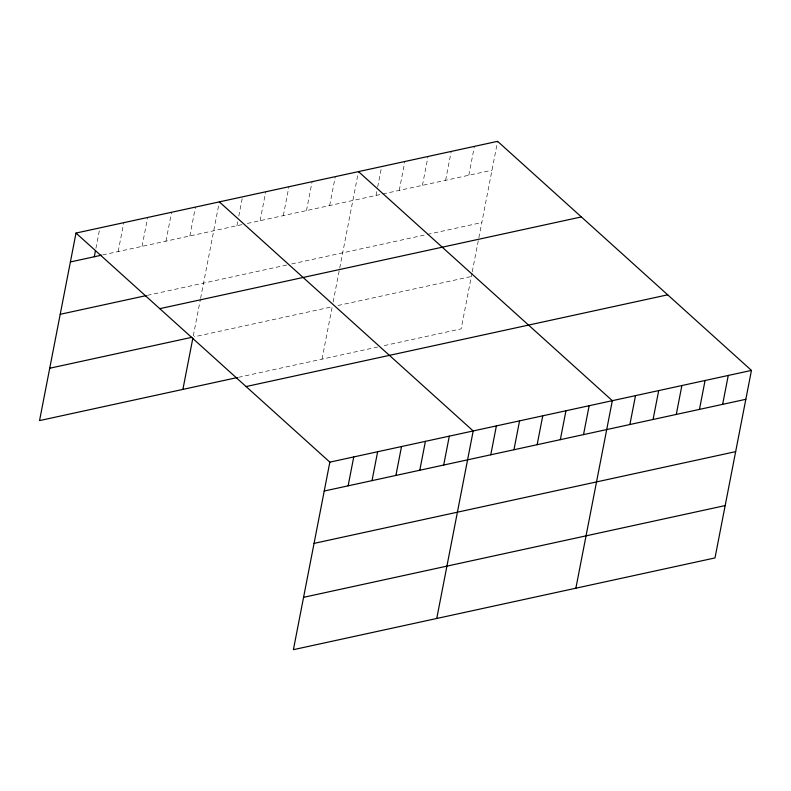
<?xml version="1.0" encoding="UTF-8"?>
<svg xmlns="http://www.w3.org/2000/svg" width="791" height="791" viewBox="0 0 791 791"><rect width="100%" height="100%" fill="white"/><g stroke="black" fill="none" stroke-linecap="round" stroke-linejoin="round"><path stroke-width="0.59" stroke-dasharray="3.96 2.97" d="M95.919 248.334L99.656 229.074M118.166 251.558L123.782 222.676M142.054 246.357L147.67 217.476M165.952 241.166L171.568 212.275M189.84 235.965L195.456 207.074M193.301 335.878L200.36 299.532M200.588 298.355L219.344 201.873M236.914 225.722L237.854 220.907M238.793 216.091L242.53 196.83M260.11 220.679L265.717 191.788M283.297 215.627L288.913 186.745M306.483 210.584L312.099 181.693M329.669 205.541L335.285 176.65M322.026 359.124L332.2 306.779L194.23 336.798M333.11 302.093L358.471 171.607M376.041 195.446L377.445 188.228M377.683 187.022L381.658 166.555M399.237 190.404L404.854 161.512M422.424 185.351L428.04 156.47M445.61 180.308L451.226 151.417M468.796 175.266L474.412 146.375M472.009 272.984L461.153 328.858L382.31 346.013M472.237 271.817L478.614 238.981M478.852 237.814L497.598 141.332M102.642 254.939L242.718 224.456M247.356 223.448L491.982 170.213M147.413 295.33L287.034 264.955M291.671 263.947L426.161 234.68M427.318 234.423L481.808 222.568M337.994 305.514L471.327 276.504M238.546 377.297L377.673 347.022"/><path stroke-width="1.19" d="M76.005 233.068L329.847 462.142L293.402 649.668L714.995 557.932L751.45 370.406L497.598 141.332L76.005 233.068L39.55 420.594L237.389 377.544M94.277 256.759L95.444 250.737M182.889 389.399L192.836 338.241M348.129 485.832L353.745 456.951M372.017 480.641L377.633 451.75M395.905 475.44L401.521 446.549M419.794 470.24L425.41 441.348M443.692 465.039L449.308 436.157M436.741 618.483L473.196 430.957L219.344 201.873M490.766 454.795L496.382 425.904M513.952 449.753L519.568 420.861M537.138 444.71L542.755 415.819M560.335 439.658L565.951 410.776M583.521 434.615L589.137 405.724M575.868 588.207L612.323 400.681L358.471 171.607M629.893 424.52L635.509 395.638M653.079 419.477L658.695 390.586M676.275 414.435L681.882 385.543M699.462 409.382L705.078 380.501M722.648 404.339L728.264 375.448M70.389 261.959L101.446 255.196M60.215 314.304L146.216 295.597M159.772 308.668L581.375 216.922M49.724 368.24L191.877 337.312M246.08 386.552L667.683 294.816M329.847 462.142L751.45 370.406M324.231 491.033L745.834 399.297M314.057 543.387L735.66 451.641M303.576 597.324L725.179 505.578"/></g></svg>
